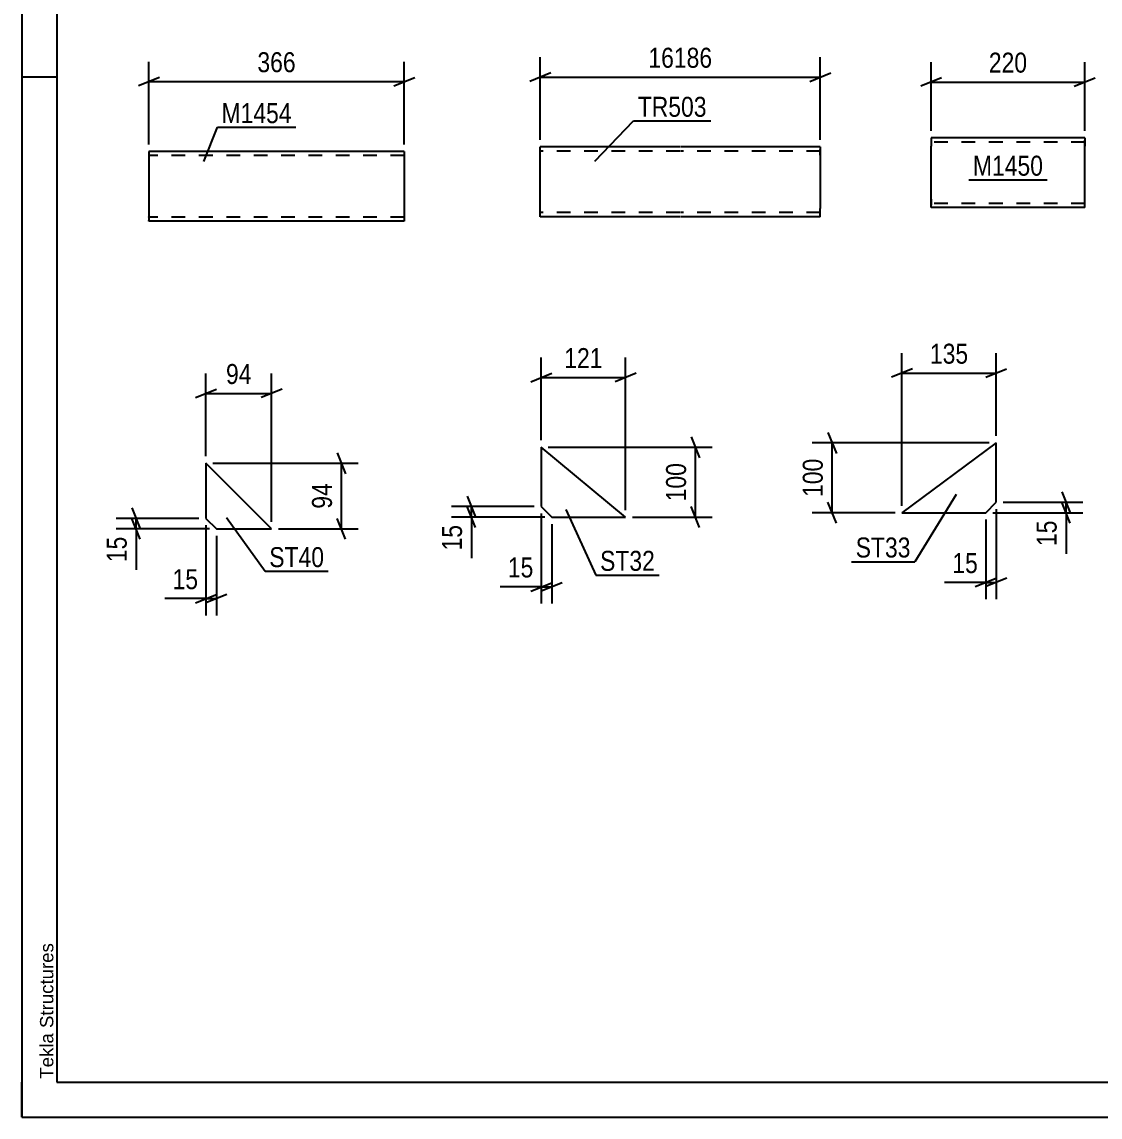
# Model space of a CAD drawing. Header units: millimetres. Extents: x 0 to 420, y 0 to 297.
# Drawn here: x 0 to 154.4, y 0 to 156.9 of the extents above; entities that cross this region are included whole.
import ezdxf

# ---------------------------------------------------------------- set-up
doc = ezdxf.new("R2010")
doc.units = ezdxf.units.MM
doc.linetypes.add('DXK_LINE_DOT2', pattern=[3.9198, 1.9599, -1.9599])
doc.styles.add('Arial', font='ARIAL.TTF', dxfattribs={"height": 0.2})
doc.styles.add('Arial Narrow', font='ARIALN.TTF', dxfattribs={"height": 0.2})

# ---------------------------------------------------------------- blocks, each defined once
blk = doc.blocks.new('Unknown-318895499-1135')
at = {"color": 5, "linetype": 'Continuous'}
for p, q in [((0, 297), (0, 0)), ((5, 292), (5, 5)), ((5, 149), (0, 149)), ((0, 0), (0, 5)), ((5, 5), (415, 5)), ((0, 0), (420, 0))]:
    blk.add_line(p, q, dxfattribs=at)
at = {"color": 174, "linetype": 'Continuous', "style": 'Arial'}
blk.add_text('Tekla Structures', height=1.9102, rotation=90, dxfattribs=at).set_placement((4.5, 5.5))
blk = doc.blocks.new('Part-318895499-9816 - 9815')
at = {"color": 2, "linetype": 'Continuous'}
for p, q in [((74.38, 95.98), (74.38, 87.48)), ((86.47, 85.98), (74.38, 95.98)), ((74.38, 87.48), (75.88, 85.98)), ((75.88, 85.98), (86.47, 85.98))]:
    blk.add_line(p, q, dxfattribs=at)
blk = doc.blocks.new('Part-318895499-9826 - 9825')
at = {"color": 2, "linetype": 'Continuous'}
for p, q in [((139.54, 96.61), (126.05, 86.61)), ((139.55, 88.11), (139.54, 96.61)), ((138.05, 86.61), (139.55, 88.11)), ((126.05, 86.61), (138.05, 86.61))]:
    blk.add_line(p, q, dxfattribs=at)
blk = doc.blocks.new('Part-318895499-9941 - 9940')
at = {"color": 2, "linetype": 'Continuous'}
for p, q in [((130.23, 140.32), (130.23, 139.12)), ((152.23, 140.32), (130.23, 140.32)), ((152.23, 140.32), (152.23, 140.23)), ((152.23, 140.23), (152.23, 139.12)), ((130.23, 131.52), (130.23, 139.12)), ((152.23, 130.32), (152.23, 139.12)), ((130.23, 130.41), (130.23, 131.52)), ((130.23, 130.32), (130.23, 130.41)), ((152.23, 130.32), (130.23, 130.32))]:
    blk.add_line(p, q, dxfattribs=at)
at = {"color": 7, "linetype": 'DXK_LINE_DOT2'}
for p, q in [((152.23, 139.72), (130.23, 139.72)), ((152.23, 140.32), (152.23, 140.32)), ((152.23, 139.12), (152.23, 139.97)), ((130.23, 131.52), (130.23, 130.67)), ((130.23, 130.92), (130.23, 130.96)), ((152.23, 130.92), (130.23, 130.92)), ((130.23, 130.32), (130.23, 130.32)), ((152.23, 130.92), (152.23, 130.96))]:
    blk.add_line(p, q, dxfattribs=at)
blk = doc.blocks.new('Part-318895499-9953 - 9952')
at = {"color": 2, "linetype": 'Continuous'}
for p, q in [((54.76, 138.38), (18.19, 138.38)), ((18.19, 138.38), (18.19, 128.47)), ((54.76, 138.38), (54.76, 128.38)), ((18.19, 128.38), (18.19, 128.47)), ((54.76, 128.38), (18.19, 128.38))]:
    blk.add_line(p, q, dxfattribs=at)
at = {"color": 7, "linetype": 'DXK_LINE_DOT2'}
for p, q in [((54.76, 138.28), (54.76, 138.38)), ((54.76, 137.78), (18.19, 137.78)), ((18.19, 128.98), (18.19, 129.02)), ((54.76, 128.98), (18.19, 128.98)), ((54.76, 128.98), (54.76, 129.02))]:
    blk.add_line(p, q, dxfattribs=at)
blk = doc.blocks.new('Part-318895499-10014 - 10013')
at = {"color": 2, "linetype": 'Continuous'}
for p, q in [((35.76, 84.3), (26.36, 93.7)), ((26.36, 93.7), (26.36, 85.8)), ((26.36, 85.8), (27.86, 84.3)), ((27.86, 84.3), (35.76, 84.3))]:
    blk.add_line(p, q, dxfattribs=at)
blk = doc.blocks.new('Part-318895499-10078 - 10077')
at = {"color": 2, "linetype": 'Continuous'}
for p, q in [((94.25, 139.02), (74.25, 139.02)), ((74.25, 129.11), (74.25, 139.02)), ((114.35, 139.02), (94.35, 139.02)), ((114.35, 139.02), (114.35, 138.93)), ((114.35, 138.93), (114.35, 137.82)), ((114.35, 137.82), (114.35, 130.22)), ((74.25, 129.02), (74.25, 129.11)), ((94.25, 129.02), (74.25, 129.02)), ((114.35, 129.02), (94.35, 129.02)), ((114.35, 129.02), (114.35, 130.22))]:
    blk.add_line(p, q, dxfattribs=at)
at = {"color": 7, "linetype": 'DXK_LINE_DOT2'}
for p, q in [((94.25, 138.42), (74.25, 138.42)), ((114.35, 138.42), (94.35, 138.42)), ((114.35, 137.82), (114.35, 138.67)), ((74.25, 129.62), (74.25, 129.66)), ((94.25, 129.62), (74.25, 129.62)), ((114.35, 129.62), (94.35, 129.62)), ((114.35, 129.66), (114.35, 129.99)), ((114.35, 129.62), (114.35, 129.66))]:
    blk.add_line(p, q, dxfattribs=at)
blk = doc.blocks.new('StraightDimension-318895499-10177 - 9815')
at = {"color": 7, "linetype": 'Continuous'}
for p, q in [((63.78, 88.98), (64.98, 85.98)), ((73.38, 87.48), (61.53, 87.48)), ((64.98, 84.48), (63.78, 87.48)), ((64.38, 85.98), (64.38, 87.48)), ((74.88, 85.98), (61.53, 85.98))]:
    blk.add_line(p, q, dxfattribs=at)
at = {"color": 0}
blk.add_wipeout([(63.63, 85.46), (59.43, 85.46), (59.43, 80.6), (63.63, 80.6)], dxfattribs=at)
at = {"color": 7, "linetype": 'Continuous'}
blk.add_line((64.38, 85.98), (64.38, 80.07), dxfattribs=at)
blk.add_line((64.38, 85.98), (64.38, 80.07), dxfattribs=at)
at = {"color": 3, "style": 'Arial Narrow'}
blk.add_text('15', height=2.863, rotation=90.0002, dxfattribs=at).set_placement((63.03, 81.2))
blk = doc.blocks.new('StraightDimension-318895499-10169 - 9815')
at = {"color": 7, "linetype": 'Continuous'}
for p, q in [((74.38, 86.48), (74.38, 73.58)), ((75.88, 84.98), (75.88, 73.58)), ((72.88, 75.38), (75.88, 76.58)), ((77.38, 76.58), (74.38, 75.38)), ((74.38, 75.98), (75.88, 75.98))]:
    blk.add_line(p, q, dxfattribs=at)
at = {"color": 0}
blk.add_wipeout([(73.86, 76.73), (73.86, 80.93), (69, 80.93), (69, 76.73)], dxfattribs=at)
at = {"color": 7, "linetype": 'Continuous'}
blk.add_line((74.38, 75.98), (68.48, 75.98), dxfattribs=at)
blk.add_line((74.38, 75.98), (68.48, 75.98), dxfattribs=at)
at = {"color": 3, "style": 'Arial Narrow'}
blk.add_text('15', height=2.863, dxfattribs=at).set_placement((69.6, 77.33))
blk = doc.blocks.new('StraightDimension-318895499-10181 - 9815')
at = {"color": 7, "linetype": 'Continuous'}
for p, q in [((95.87, 97.48), (97.07, 94.48)), ((75.38, 95.98), (98.87, 95.98)), ((96.47, 85.98), (96.47, 95.98)), ((97.07, 84.48), (95.87, 87.48)), ((87.47, 85.98), (98.87, 85.98))]:
    blk.add_line(p, q, dxfattribs=at)
at = {"color": 0}
blk.add_wipeout([(95.72, 94.32), (91.52, 94.32), (91.52, 87.64), (95.72, 87.64)], dxfattribs=at)
at = {"color": 3, "style": 'Arial Narrow'}
blk.add_text('100', height=2.863, rotation=90.0002, dxfattribs=at).set_placement((95.12, 88.24))
blk = doc.blocks.new('StraightDimension-318895499-10173 - 9815')
at = {"color": 7, "linetype": 'Continuous'}
for p, q in [((74.38, 96.98), (74.38, 108.83)), ((86.47, 86.98), (86.47, 108.83)), ((72.88, 105.38), (75.88, 106.58)), ((74.38, 105.98), (86.47, 105.98)), ((87.97, 106.58), (84.97, 105.38))]:
    blk.add_line(p, q, dxfattribs=at)
at = {"color": 0}
blk.add_wipeout([(83.77, 106.73), (83.77, 110.93), (77.08, 110.93), (77.08, 106.73)], dxfattribs=at)
at = {"color": 3, "style": 'Arial Narrow'}
blk.add_text('121', height=2.863, dxfattribs=at).set_placement((77.68, 107.33))
blk = doc.blocks.new('StraightDimension-318895499-10193 - 9825')
at = {"color": 7, "linetype": 'Continuous'}
for p, q in [((139.55, 87.11), (139.55, 74.21)), ((138.05, 85.61), (138.05, 74.21)), ((136.55, 76.01), (139.55, 77.21)), ((141.05, 77.21), (138.05, 76.01)), ((138.05, 76.61), (139.55, 76.61))]:
    blk.add_line(p, q, dxfattribs=at)
at = {"color": 0}
blk.add_wipeout([(137.52, 77.36), (137.52, 81.56), (132.66, 81.56), (132.66, 77.36)], dxfattribs=at)
at = {"color": 7, "linetype": 'Continuous'}
blk.add_line((138.05, 76.61), (132.14, 76.61), dxfattribs=at)
blk.add_line((138.05, 76.61), (132.14, 76.61), dxfattribs=at)
at = {"color": 3, "style": 'Arial Narrow'}
blk.add_text('15', height=2.863, dxfattribs=at).set_placement((133.26, 77.96))
blk = doc.blocks.new('StraightDimension-318895499-10185 - 9825')
at = {"color": 7, "linetype": 'Continuous'}
for p, q in [((148.95, 89.61), (150.15, 86.61)), ((140.55, 88.11), (151.95, 88.11)), ((150.15, 85.11), (148.95, 88.11)), ((149.55, 86.61), (149.55, 88.11)), ((139.05, 86.61), (151.95, 86.61))]:
    blk.add_line(p, q, dxfattribs=at)
at = {"color": 0}
blk.add_wipeout([(148.8, 86.09), (144.6, 86.09), (144.6, 81.23), (148.8, 81.23)], dxfattribs=at)
at = {"color": 7, "linetype": 'Continuous'}
blk.add_line((149.55, 86.61), (149.55, 80.71), dxfattribs=at)
blk.add_line((149.55, 86.61), (149.55, 80.71), dxfattribs=at)
at = {"color": 3, "style": 'Arial Narrow'}
blk.add_text('15', height=2.863, rotation=90.0002, dxfattribs=at).set_placement((148.2, 81.83))
blk = doc.blocks.new('StraightDimension-318895499-10197 - 9825')
at = {"color": 7, "linetype": 'Continuous'}
for p, q in [((126.05, 87.61), (126.05, 109.46)), ((139.54, 97.61), (139.54, 109.46)), ((127.55, 107.21), (124.55, 106.01)), ((138.04, 106.01), (141.04, 107.21)), ((126.05, 106.61), (139.54, 106.61))]:
    blk.add_line(p, q, dxfattribs=at)
at = {"color": 0}
blk.add_wipeout([(136.14, 107.36), (136.14, 111.56), (129.45, 111.56), (129.45, 107.36)], dxfattribs=at)
at = {"color": 3, "style": 'Arial Narrow'}
blk.add_text('135', height=2.863, dxfattribs=at).set_placement((130.05, 107.96))
blk = doc.blocks.new('StraightDimension-318895499-10189 - 9825')
at = {"color": 7, "linetype": 'Continuous'}
for p, q in [((115.45, 98.11), (116.65, 95.11)), ((138.54, 96.61), (113.2, 96.61)), ((116.05, 86.61), (116.05, 96.61)), ((116.65, 85.11), (115.45, 88.11)), ((125.05, 86.61), (113.2, 86.61))]:
    blk.add_line(p, q, dxfattribs=at)
at = {"color": 0}
blk.add_wipeout([(115.3, 94.96), (111.1, 94.96), (111.1, 88.27), (115.3, 88.27)], dxfattribs=at)
at = {"color": 3, "style": 'Arial Narrow'}
blk.add_text('100', height=2.863, rotation=90.0002, dxfattribs=at).set_placement((114.7, 88.87))
blk = doc.blocks.new('StraightDimension-318895499-10285 - 9940')
at = {"color": 7, "linetype": 'Continuous'}
for p, q in [((130.23, 141.32), (130.23, 151.17)), ((152.23, 141.32), (152.23, 151.17)), ((131.73, 148.92), (128.73, 147.72)), ((130.23, 148.32), (152.23, 148.32)), ((150.73, 147.72), (153.73, 148.92))]:
    blk.add_line(p, q, dxfattribs=at)
at = {"color": 0}
blk.add_wipeout([(144.57, 149.07), (144.57, 153.27), (137.89, 153.27), (137.89, 149.07)], dxfattribs=at)
at = {"color": 3, "style": 'Arial Narrow'}
blk.add_text('220', height=2.863, dxfattribs=at).set_placement((138.49, 149.67))
blk = doc.blocks.new('StraightDimension-318895499-10289 - 9952')
at = {"color": 7, "linetype": 'Continuous'}
for p, q in [((18.19, 139.38), (18.19, 151.23)), ((54.76, 139.38), (54.76, 151.23)), ((19.69, 148.98), (16.69, 147.78)), ((18.19, 148.38), (54.76, 148.38)), ((53.26, 147.78), (56.26, 148.98))]:
    blk.add_line(p, q, dxfattribs=at)
at = {"color": 0}
blk.add_wipeout([(39.82, 149.13), (39.82, 153.33), (33.13, 153.33), (33.13, 149.13)], dxfattribs=at)
at = {"color": 3, "style": 'Arial Narrow'}
blk.add_text('366', height=2.863, dxfattribs=at).set_placement((33.73, 149.73))
blk = doc.blocks.new('StraightDimension-318895499-10349 - 10013')
at = {"color": 7, "linetype": 'Continuous'}
for p, q in [((15.76, 87.3), (16.96, 84.3)), ((25.36, 85.8), (13.51, 85.8)), ((16.96, 82.8), (15.76, 85.8)), ((16.36, 84.3), (16.36, 85.8)), ((26.86, 84.3), (13.51, 84.3))]:
    blk.add_line(p, q, dxfattribs=at)
at = {"color": 0}
blk.add_wipeout([(15.61, 83.78), (11.41, 83.78), (11.41, 78.92), (15.61, 78.92)], dxfattribs=at)
at = {"color": 7, "linetype": 'Continuous'}
blk.add_line((16.36, 84.3), (16.36, 78.4), dxfattribs=at)
blk.add_line((16.36, 84.3), (16.36, 78.4), dxfattribs=at)
at = {"color": 3, "style": 'Arial Narrow'}
blk.add_text('15', height=2.863, rotation=90.0002, dxfattribs=at).set_placement((15.01, 79.52))
blk = doc.blocks.new('StraightDimension-318895499-10341 - 10013')
at = {"color": 7, "linetype": 'Continuous'}
for p, q in [((26.36, 84.8), (26.36, 71.9)), ((27.86, 83.3), (27.86, 71.9)), ((24.86, 73.7), (27.86, 74.9)), ((29.36, 74.9), (26.36, 73.7)), ((26.36, 74.3), (27.86, 74.3))]:
    blk.add_line(p, q, dxfattribs=at)
at = {"color": 0}
blk.add_wipeout([(25.83, 75.05), (25.83, 79.25), (20.98, 79.25), (20.98, 75.05)], dxfattribs=at)
at = {"color": 7, "linetype": 'Continuous'}
blk.add_line((26.36, 74.3), (20.45, 74.3), dxfattribs=at)
blk.add_line((26.36, 74.3), (20.45, 74.3), dxfattribs=at)
at = {"color": 3, "style": 'Arial Narrow'}
blk.add_text('15', height=2.863, dxfattribs=at).set_placement((21.58, 75.65))
blk = doc.blocks.new('StraightDimension-318895499-10353 - 10013')
at = {"color": 7, "linetype": 'Continuous'}
for p, q in [((45.16, 95.2), (46.36, 92.2)), ((27.36, 93.7), (48.16, 93.7)), ((45.76, 84.3), (45.76, 93.7)), ((46.36, 82.8), (45.16, 85.8)), ((36.76, 84.3), (48.16, 84.3))]:
    blk.add_line(p, q, dxfattribs=at)
at = {"color": 0}
blk.add_wipeout([(45.01, 91.43), (40.81, 91.43), (40.81, 86.58), (45.01, 86.58)], dxfattribs=at)
at = {"color": 3, "style": 'Arial Narrow'}
blk.add_text('94', height=2.863, rotation=90.0002, dxfattribs=at).set_placement((44.41, 87.18))
blk = doc.blocks.new('StraightDimension-318895499-10345 - 10013')
at = {"color": 7, "linetype": 'Continuous'}
for p, q in [((26.36, 94.7), (26.36, 106.55)), ((35.76, 85.3), (35.76, 106.55)), ((24.86, 103.1), (27.86, 104.3)), ((26.36, 103.7), (35.76, 103.7)), ((37.26, 104.3), (34.26, 103.1))]:
    blk.add_line(p, q, dxfattribs=at)
at = {"color": 0}
blk.add_wipeout([(33.49, 104.45), (33.49, 108.65), (28.63, 108.65), (28.63, 104.45)], dxfattribs=at)
at = {"color": 3, "style": 'Arial Narrow'}
blk.add_text('94', height=2.863, dxfattribs=at).set_placement((29.23, 105.05))
blk = doc.blocks.new('StraightDimension-318895499-10429 - 10077')
at = {"color": 7, "linetype": 'Continuous'}
for p, q in [((74.25, 140.02), (74.25, 151.87)), ((114.35, 140.02), (114.35, 151.87)), ((75.75, 149.62), (72.75, 148.42)), ((112.85, 148.42), (115.85, 149.62)), ((74.25, 149.02), (114.35, 149.02))]:
    blk.add_line(p, q, dxfattribs=at)
at = {"color": 0}
blk.add_wipeout([(99.47, 149.77), (99.47, 153.97), (89.13, 153.97), (89.13, 149.77)], dxfattribs=at)
at = {"color": 3, "style": 'Arial Narrow'}
blk.add_text('16186', height=2.863, dxfattribs=at).set_placement((89.73, 150.37))
blk = doc.blocks.new('Mark-318895499-12036 - 9815')
at = {"color": 0}
blk.add_wipeout([(90.66, 78.28), (90.66, 81.28), (82.81, 81.28), (82.81, 78.28)], dxfattribs=at)
blk.add_wipeout([(90.66, 78.28), (90.66, 81.28), (82.81, 81.28), (82.81, 78.28)], dxfattribs=at)
at = {"color": 30, "linetype": 'Continuous'}
for p, q in [((77.89, 87.08), (82.21, 77.68)), ((82.21, 77.68), (91.26, 77.68))]:
    blk.add_line(p, q, dxfattribs=at)
at = {"color": 3, "style": 'Arial Narrow'}
blk.add_text('ST32', height=2.863, dxfattribs=at).set_placement((82.81, 78.28))
blk = doc.blocks.new('Mark-318895499-10448 - 9825')
at = {"color": 0}
blk.add_wipeout([(127.27, 80.19), (127.27, 83.19), (119.42, 83.19), (119.42, 80.19)], dxfattribs=at)
blk.add_wipeout([(127.27, 80.19), (127.27, 83.19), (119.42, 83.19), (119.42, 80.19)], dxfattribs=at)
at = {"color": 30, "linetype": 'Continuous'}
for p in [(133.79, 89.21), (118.82, 79.59)]:
    blk.add_line(p, (127.87, 79.59), dxfattribs=at)
at = {"color": 3, "style": 'Arial Narrow'}
blk.add_text('ST33', height=2.863, dxfattribs=at).set_placement((119.42, 80.19))
blk = doc.blocks.new('Mark-318895499-10467 - 9940')
at = {"color": 0}
blk.add_wipeout([(146.26, 134.9), (146.26, 137.9), (136.21, 137.9), (136.21, 134.9)], dxfattribs=at)
blk.add_wipeout([(146.26, 134.9), (146.26, 137.9), (136.21, 137.9), (136.21, 134.9)], dxfattribs=at)
at = {"color": 30, "linetype": 'Continuous'}
blk.add_line((135.61, 134.3), (146.86, 134.3), dxfattribs=at)
at = {"color": 3, "style": 'Arial Narrow'}
blk.add_text('M1450', height=2.863, dxfattribs=at).set_placement((136.21, 134.9))
blk = doc.blocks.new('Mark-318895499-10470 - 9952')
at = {"color": 0}
blk.add_wipeout([(38.65, 142.43), (38.65, 145.43), (28.59, 145.43), (28.59, 142.43)], dxfattribs=at)
blk.add_wipeout([(38.65, 142.43), (38.65, 145.43), (28.59, 145.43), (28.59, 142.43)], dxfattribs=at)
at = {"color": 30, "linetype": 'Continuous'}
for p, q in [((26.04, 136.91), (27.99, 141.83)), ((27.99, 141.83), (39.25, 141.83))]:
    blk.add_line(p, q, dxfattribs=at)
at = {"color": 3, "style": 'Arial Narrow'}
blk.add_text('M1454', height=2.863, dxfattribs=at).set_placement((28.59, 142.43))
blk = doc.blocks.new('Mark-318895499-10485 - 10013')
at = {"color": 0}
blk.add_wipeout([(43.28, 78.81), (43.28, 81.81), (35.43, 81.81), (35.43, 78.81)], dxfattribs=at)
blk.add_wipeout([(43.28, 78.81), (43.28, 81.81), (35.43, 81.81), (35.43, 78.81)], dxfattribs=at)
at = {"color": 30, "linetype": 'Continuous'}
for p, q in [((29.29, 85.94), (34.83, 78.21)), ((34.83, 78.21), (43.88, 78.21))]:
    blk.add_line(p, q, dxfattribs=at)
at = {"color": 3, "style": 'Arial Narrow'}
blk.add_text('ST40', height=2.863, dxfattribs=at).set_placement((35.43, 78.81))
blk = doc.blocks.new('Mark-318895499-10509 - 10077')
at = {"color": 0}
blk.add_wipeout([(98.07, 143.34), (98.07, 146.34), (88.21, 146.34), (88.21, 143.34)], dxfattribs=at)
blk.add_wipeout([(98.07, 143.34), (98.07, 146.34), (88.21, 146.34), (88.21, 143.34)], dxfattribs=at)
at = {"color": 30, "linetype": 'Continuous'}
for p, q in [((82.07, 136.98), (87.61, 142.74)), ((87.61, 142.74), (98.67, 142.74))]:
    blk.add_line(p, q, dxfattribs=at)
at = {"color": 3, "style": 'Arial Narrow'}
blk.add_text('TR503', height=2.863, dxfattribs=at).set_placement((88.21, 143.34))

msp = doc.modelspace()

# ---------------------------------------------------------------- block references
for name in ['Unknown-318895499-1135', 'Part-318895499-9941 - 9940', 'Part-318895499-9953 - 9952', 'Part-318895499-10078 - 10077', 'Part-318895499-9816 - 9815', 'Part-318895499-9826 - 9825', 'Part-318895499-10014 - 10013']:
    msp.add_blockref(name, (0, 0))

# ---------------------------------------------------------------- next in the draw order: block references
for name in ['StraightDimension-318895499-10429 - 10077', 'StraightDimension-318895499-10289 - 9952', 'StraightDimension-318895499-10285 - 9940', 'Mark-318895499-10467 - 9940', 'StraightDimension-318895499-10177 - 9815', 'StraightDimension-318895499-10349 - 10013', 'StraightDimension-318895499-10193 - 9825']:
    msp.add_blockref(name, (0, 0))

# ---------------------------------------------------------------- next in the draw order: block references
for name in ['Mark-318895499-10509 - 10077', 'Mark-318895499-10470 - 9952', 'StraightDimension-318895499-10185 - 9825', 'StraightDimension-318895499-10169 - 9815', 'StraightDimension-318895499-10341 - 10013']:
    msp.add_blockref(name, (0, 0))

# ---------------------------------------------------------------- next in the draw order: block references
for name in ['StraightDimension-318895499-10197 - 9825', 'StraightDimension-318895499-10181 - 9815', 'StraightDimension-318895499-10353 - 10013']:
    msp.add_blockref(name, (0, 0))

# ---------------------------------------------------------------- next in the draw order: block references
for name in ['StraightDimension-318895499-10173 - 9815', 'StraightDimension-318895499-10345 - 10013', 'StraightDimension-318895499-10189 - 9825']:
    msp.add_blockref(name, (0, 0))

# ---------------------------------------------------------------- next in the draw order: block references
for name in ['Mark-318895499-10448 - 9825', 'Mark-318895499-12036 - 9815', 'Mark-318895499-10485 - 10013']:
    msp.add_blockref(name, (0, 0))

doc.saveas('drawing.dxf')
